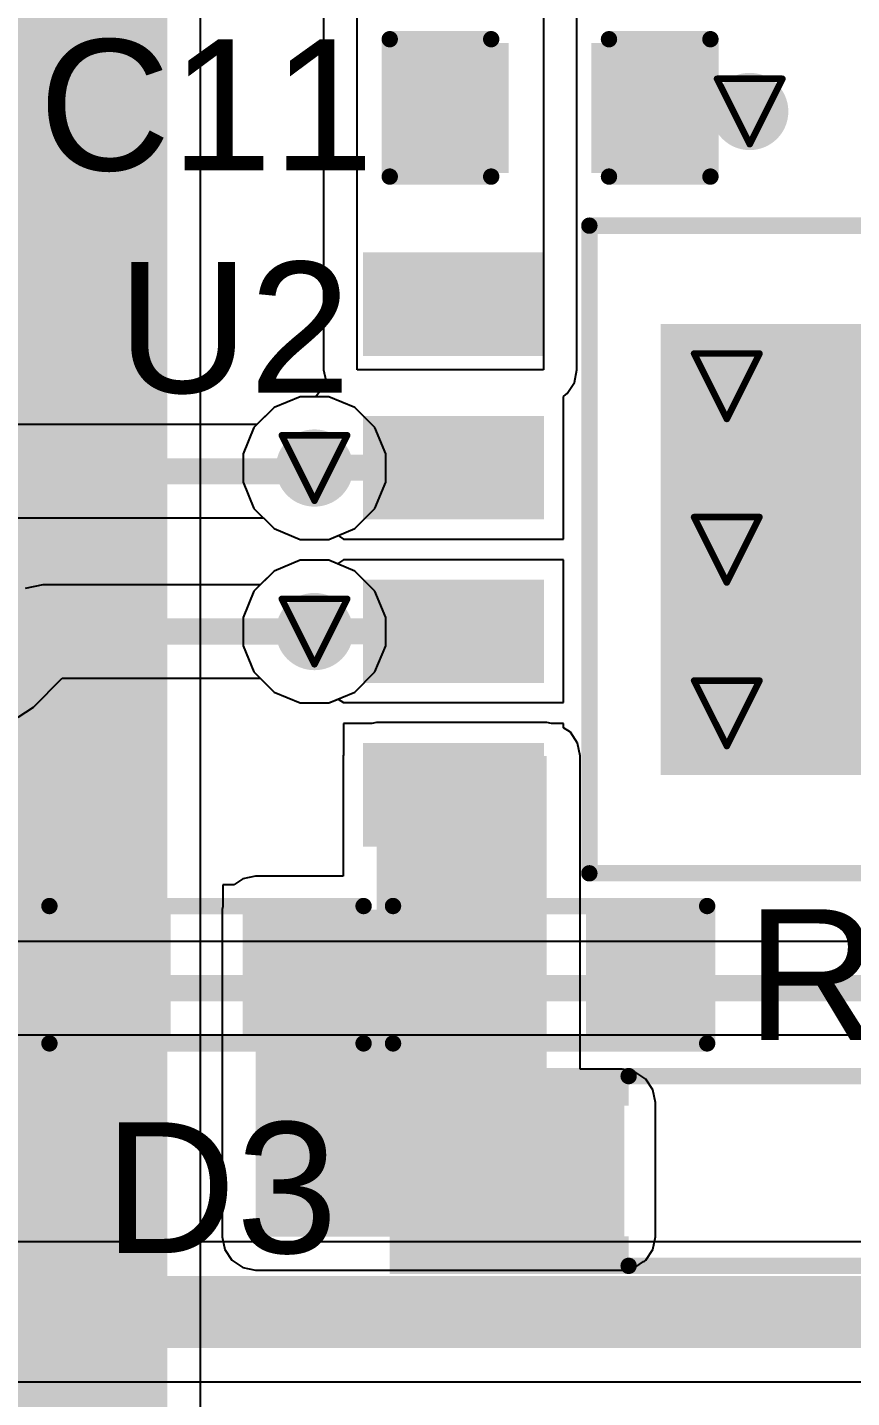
# Model space of a CAD drawing. Header units: inches. Extents: x -89 to 406, y -87 to 102.
# Drawn here: x -18.81 to -12.42, y -54.26 to -43.62 of the extents above; entities that cross this region are included whole.
import ezdxf

# ---------------------------------------------------------------- set-up
doc = ezdxf.new("R2010")
doc.units = ezdxf.units.IN
for name, color, linetype in [('Board_Outline', 56, 'Continuous'), ('Bottom Layer', 5, 'Continuous'), ('Drill Drawing', 1, 'Continuous'), ('Top Layer', 1, 'Continuous'), ('Top Overlay', 2, 'Continuous'), ('Top Paste', 8, 'Continuous'), ('Top Solder', 216, 'Continuous'), ('Via Holes', 16, 'Continuous')]:
    doc.layers.add(name, color=color, linetype=linetype)
doc.styles.add('Arial', font='', dxfattribs={"height": 0.2})
doc.styles.get('Arial').set_extended_font_data('Arial')

msp = doc.modelspace()

# ---------------------------------------------------------------- hatches: boundary and pattern name
at = {"layer": 'Bottom Layer'}
h = msp.add_hatch(color=5, dxfattribs=at)
edge = h.paths.add_edge_path()
edge.add_arc((-13.208, -44.2722), 0.2999994, 0, 360)
h = msp.add_hatch(color=5, dxfattribs=at)
edge = h.paths.add_edge_path()
edge.add_arc((-13.3858, -46.4058), 0.2999994, 0, 360)
h = msp.add_hatch(color=5, dxfattribs=at)
edge = h.paths.add_edge_path()
edge.add_arc((-16.5862, -47.0408), 0.2999994, 0, 360)
h = msp.add_hatch(color=5, dxfattribs=at)
edge = h.paths.add_edge_path()
edge.add_arc((-13.3858, -47.6758), 0.2999994, 0, 360)
h = msp.add_hatch(color=5, dxfattribs=at)
edge = h.paths.add_edge_path()
edge.add_arc((-16.5862, -48.31079999999999), 0.2999994, 0, 360)
h = msp.add_hatch(color=5, dxfattribs=at)
edge = h.paths.add_edge_path()
edge.add_arc((-13.3858, -48.9458), 0.2999994, 0, 360)
at = {"layer": 'Top Layer'}
for points in [[(-20.0406, -57.04839999999999), (-17.7292, -57.04839999999999), (-17.7292, -38.78579999999999), (-20.0406, -38.78579999999999)], [(-15.9004, -44.68889969999999), (-15.9004, -43.7998997), (-15.1384, -43.7998997), (-15.1384, -44.68889969999999)], [(-14.3764, -44.68889969999999), (-14.3764, -43.7998997), (-13.6144, -43.7998997), (-13.6144, -44.68889969999999)], [(-14.90690059, -46.06839909999999), (-16.10690073, -46.06839909999999), (-16.10690073, -45.4684003), (-14.90690059, -45.4684003)], [(-11.39839986, -49.32340021), (-13.79840014, -49.32340021), (-13.79840014, -46.02339919), (-11.39839986, -46.02339919)], [(-14.90690059, -47.3383991), (-16.10690073, -47.3383991), (-16.10690073, -46.7384003), (-14.90690059, -46.7384003)], [(-14.90690059, -48.6083991), (-16.10690073, -48.6083991), (-16.10690073, -48.0084003), (-14.90690059, -48.0084003)], [(-14.90690059, -49.8783991), (-16.10690073, -49.8783991), (-16.10690073, -49.2784003), (-14.90690059, -49.2784003)], [(-16.1036, -53.0098), (-14.7828, -53.0098), (-14.7828, -49.276), (-16.1036, -49.276)], [(-17.8054, -50.5308997), (-17.8054, -51.41989969999999), (-18.5674, -51.41989969999999), (-18.5674, -50.5308997)], [(-17.0434, -53.0098), (-14.7828, -53.0098), (-14.7828, -50.4698), (-17.0434, -50.4698)], [(-16.2814, -50.5308997), (-16.2814, -51.41989969999999), (-17.0434, -51.41989969999999), (-17.0434, -50.5308997)], [(-15.9004, -51.41989969999999), (-15.9004, -50.5308997), (-15.1384, -50.5308997), (-15.1384, -51.41989969999999)], [(-14.3764, -51.41989969999999), (-14.3764, -50.5308997), (-13.6144, -50.5308997), (-13.6144, -51.41989969999999)], [(-17.0434, -53.0098), (-14.1986, -53.0098), (-14.1986, -51.9684), (-17.0434, -51.9684)], [(-15.23240032, -52.94940007), (-15.23240032, -52.04939933), (-14.28239968, -52.04939933), (-14.28239968, -52.94940007)]]:
    msp.add_hatch(color=1, dxfattribs=at).paths.add_polyline_path(points)
h = msp.add_hatch(color=1, dxfattribs=at)
edge = h.paths.add_edge_path()
edge.add_arc((-13.208, -44.2722), 0.2999994, 0, 360)
h = msp.add_hatch(color=1, dxfattribs=at)
edge = h.paths.add_edge_path()
edge.add_arc((-13.3858, -46.4058), 0.2999994, 0, 360)
h = msp.add_hatch(color=1, dxfattribs=at)
edge = h.paths.add_edge_path()
edge.add_arc((-16.5862, -47.0408), 0.2999994, 0, 360)
h = msp.add_hatch(color=1, dxfattribs=at)
edge = h.paths.add_edge_path()
edge.add_arc((-13.3858, -47.6758), 0.2999994, 0, 360)
h = msp.add_hatch(color=1, dxfattribs=at)
edge = h.paths.add_edge_path()
edge.add_arc((-16.5862, -48.31079999999999), 0.2999994, 0, 360)
h = msp.add_hatch(color=1, dxfattribs=at)
edge = h.paths.add_edge_path()
edge.add_arc((-13.3858, -48.9458), 0.2999994, 0, 360)
at = {"layer": 'Top Overlay'}
for points in [[(-14.1475841, -51.69940638), (-16.00177902, -51.69940638), (-16.00177902, -51.99140478), (-14.1475841, -51.99140478)], [(-15.30136132, -51.71202509999999), (-16.0009586, -51.71202509999999), (-16.0009586, -53.2868251), (-15.30136132, -53.2868251)], [(-14.1475841, -53.00738446), (-16.00177902, -53.00738446), (-16.00177902, -53.29938286), (-14.1475841, -53.29938286)]]:
    msp.add_hatch(color=2, dxfattribs=at).paths.add_polyline_path(points)
at = {"layer": 'Top Paste'}
for points in [[(-15.9004, -44.68889969999999), (-15.9004, -43.7998997), (-15.1384, -43.7998997), (-15.1384, -44.68889969999999)], [(-14.3764, -44.68889969999999), (-14.3764, -43.7998997), (-13.6144, -43.7998997), (-13.6144, -44.68889969999999)], [(-14.90690059, -46.06839909999999), (-16.10690073, -46.06839909999999), (-16.10690073, -45.4684003), (-14.90690059, -45.4684003)], [(-11.39839986, -49.32340021), (-13.79840014, -49.32340021), (-13.79840014, -46.02339919), (-11.39839986, -46.02339919)], [(-14.90690059, -47.3383991), (-16.10690073, -47.3383991), (-16.10690073, -46.7384003), (-14.90690059, -46.7384003)], [(-14.90690059, -48.6083991), (-16.10690073, -48.6083991), (-16.10690073, -48.0084003), (-14.90690059, -48.0084003)], [(-14.90690059, -49.8783991), (-16.10690073, -49.8783991), (-16.10690073, -49.2784003), (-14.90690059, -49.2784003)], [(-17.8054, -50.5308997), (-17.8054, -51.41989969999999), (-18.5674, -51.41989969999999), (-18.5674, -50.5308997)], [(-16.2814, -50.5308997), (-16.2814, -51.41989969999999), (-17.0434, -51.41989969999999), (-17.0434, -50.5308997)], [(-15.9004, -51.41989969999999), (-15.9004, -50.5308997), (-15.1384, -50.5308997), (-15.1384, -51.41989969999999)], [(-14.3764, -51.41989969999999), (-14.3764, -50.5308997), (-13.6144, -50.5308997), (-13.6144, -51.41989969999999)], [(-15.23240032, -52.94940007), (-15.23240032, -52.04939933), (-14.28239968, -52.04939933), (-14.28239968, -52.94940007)]]:
    msp.add_hatch(color=8, dxfattribs=at).paths.add_polyline_path(points)
at = {"layer": 'Top Solder'}
for points in [[(-15.96039988, -44.74889958), (-15.96039988, -43.73989982), (-15.07840012, -43.73989982), (-15.07840012, -44.74889958)], [(-14.43639988, -44.74889958), (-14.43639988, -43.73989982), (-13.55440012, -43.73989982), (-13.55440012, -44.74889958)], [(-14.80530059, -46.1699991), (-16.20850073, -46.1699991), (-16.20850073, -45.36680029999999), (-14.80530059, -45.36680029999999)], [(-11.29679986, -49.42500021), (-13.90000014, -49.42500021), (-13.90000014, -45.92179918999999), (-11.29679986, -45.92179918999999)], [(-14.80530059, -47.43999909999999), (-16.20850073, -47.43999909999999), (-16.20850073, -46.6368003), (-14.80530059, -46.6368003)], [(-14.80530059, -48.7099991), (-16.20850073, -48.7099991), (-16.20850073, -47.9068003), (-14.80530059, -47.9068003)], [(-14.80530059, -49.9799991), (-16.20850073, -49.9799991), (-16.20850073, -49.1768003), (-14.80530059, -49.1768003)], [(-17.7038, -50.42929969999999), (-17.7038, -51.52149969999999), (-18.669, -51.52149969999999), (-18.669, -50.42929969999999)], [(-16.1798, -50.42929969999999), (-16.1798, -51.52149969999999), (-17.145, -51.52149969999999), (-17.145, -50.42929969999999)], [(-16.002, -51.52149969999999), (-16.002, -50.42929969999999), (-15.0368, -50.42929969999999), (-15.0368, -51.52149969999999)], [(-14.478, -51.52149969999999), (-14.478, -50.42929969999999), (-13.5128, -50.42929969999999), (-13.5128, -51.52149969999999)], [(-15.33400032, -53.05100007), (-15.33400032, -51.94779933), (-14.18079968, -51.94779933), (-14.18079968, -53.05100007)]]:
    msp.add_hatch(color=216, dxfattribs=at).paths.add_polyline_path(points)
at = {"layer": 'Via Holes'}
h = msp.add_hatch(color=7, dxfattribs=at)
edge = h.paths.add_edge_path()
edge.add_arc((-13.208, -44.2722), 0.1499997, 0, 360)
h = msp.add_hatch(color=7, dxfattribs=at)
edge = h.paths.add_edge_path()
edge.add_arc((-13.3858, -46.4058), 0.1499997, 0, 360)
h = msp.add_hatch(color=7, dxfattribs=at)
edge = h.paths.add_edge_path()
edge.add_arc((-16.5862, -47.0408), 0.1499997, 0, 360)
h = msp.add_hatch(color=7, dxfattribs=at)
edge = h.paths.add_edge_path()
edge.add_arc((-13.3858, -47.6758), 0.1499997, 0, 360)
h = msp.add_hatch(color=7, dxfattribs=at)
edge = h.paths.add_edge_path()
edge.add_arc((-16.5862, -48.31079999999999), 0.1499997, 0, 360)
h = msp.add_hatch(color=7, dxfattribs=at)
edge = h.paths.add_edge_path()
edge.add_arc((-13.3858, -48.9458), 0.1499997, 0, 360)

# ---------------------------------------------------------------- linework, layer by layer
at = {"layer": 'Board_Outline'}
msp.add_lwpolyline([(87.3125, 0, 0.254, 0.254, 1), (-87.3125, 0, 0.254, 0.254, 1)], format="xyseb", close=True, dxfattribs=at)
at = {"layer": 'Bottom Layer'}
for p, q in [((-16.6963979, -46.4868006), (-16.90001446, -46.57114129999999)), ((-16.4760021, -46.4868006), (-16.6963979, -46.4868006)), ((-16.27238554, -46.57114129999999), (-16.4760021, -46.4868006)), ((-16.90001446, -46.57114129999999), (-17.03250594, -46.70363277999999)), ((-16.1165413, -46.72698554), (-16.27238554, -46.57114129999999)), ((-17.03250594, -46.70363277999999), (-22.03269406, -46.70363277999999)), ((-16.0322006, -46.9306021), (-16.1165413, -46.72698554)), ((-16.0322006, -47.15099789999999), (-16.0322006, -46.9306021)), ((-16.1165413, -47.35461445999999), (-16.0322006, -47.15099789999999)), ((-22.03269406, -47.42876722), (-16.98170594, -47.42876722)), ((-16.98170594, -47.42876722), (-16.90001446, -47.5104587)), ((-16.27238554, -47.5104587), (-16.1165413, -47.35461445999999)), ((-16.90001446, -47.5104587), (-16.6963979, -47.59479939999999)), ((-16.4760021, -47.59479939999999), (-16.27238554, -47.5104587)), ((-16.6963979, -47.59479939999999), (-16.4760021, -47.59479939999999)), ((-16.6963979, -47.7568006), (-16.90001446, -47.8411413)), ((-16.4760021, -47.7568006), (-16.6963979, -47.7568006)), ((-16.27238554, -47.8411413), (-16.4760021, -47.7568006)), ((-16.90001446, -47.8411413), (-17.00710594, -47.94823278)), ((-16.1165413, -47.99698554), (-16.27238554, -47.8411413)), ((-18.6944, -47.94823024), (-18.8331475, -47.97583242)), ((-18.6943873, -47.94823278), (-18.6944, -47.94823024)), ((-17.00710594, -47.94823278), (-18.6943873, -47.94823278)), ((-16.0322006, -48.2006021), (-16.1165413, -47.99698554)), ((-16.0322006, -48.4209979), (-16.0322006, -48.2006021)), ((-16.1165413, -48.62461446), (-16.0322006, -48.4209979)), ((-18.7682251, -48.8973749), (-18.54421996, -48.67336722)), ((-18.54421996, -48.67336722), (-17.00710594, -48.67336722)), ((-17.00710594, -48.67336722), (-16.90001446, -48.7804587)), ((-16.27238554, -48.7804587), (-16.1165413, -48.62461446)), ((-16.90001446, -48.7804587), (-16.6963979, -48.8647994)), ((-16.4760021, -48.8647994), (-16.27238554, -48.7804587)), ((-18.8858525, -48.97596758), (-18.7682251, -48.8973749)), ((-16.6963979, -48.8647994), (-16.4760021, -48.8647994)), ((-8.96398258, -50.71683278), (-23.60749406, -50.71683278)), ((-23.60749406, -51.44196722), (-8.8138127, -51.44196722)), ((-9.928067519999999, -53.05015044), (-31.75333248, -53.05015044)), ((-31.9786, -54.13784956), (-9.7028, -54.13784956))]:
    msp.add_line(p, q, dxfattribs=at)
for points in [[(-22.4536, -47.06619999999999, 0.2032, 0.2032, 0), (-16.6116, -47.06619999999999, 0.2032, 0.2032, 0)], [(-16.6116, -47.06619999999999, 0.2032, 0.2032, 0), (-16.5862, -47.0408, 0.2032, 0.2032, 0)], [(-19.0246, -48.641, 0.2032, 0.2032, 0), (-18.6944, -48.31079999999999, 0.2032, 0.2032, 0)], [(-18.6944, -48.31079999999999, 0.2032, 0.2032, 0), (-16.5862, -48.31079999999999, 0.2032, 0.2032, 0)], [(-24.0284, -51.0794, 0.2032, 0.2032, 0), (-8.813799999999999, -51.0794, 0.2032, 0.2032, 0)], [(-31.9786, -53.59399999999999, 0.5588, 0.5588, 0), (-9.7028, -53.59399999999999, 0.5588, 0.5588, 0)]]:
    msp.add_lwpolyline(points, format="xyseb", dxfattribs=at)
for points in [[(-16.6624, -47.06619999999999, 0.1016, 0.1016, 1), (-16.5608, -47.06619999999999, 0.1016, 0.1016, 1)], [(-16.6624, -47.06619999999999, 0.1016, 0.1016, 1), (-16.5608, -47.06619999999999, 0.1016, 0.1016, 1)], [(-16.637, -47.0408, 0.1016, 0.1016, 1), (-16.5354, -47.0408, 0.1016, 0.1016, 1)], [(-18.7452, -48.31079999999999, 0.1016, 0.1016, 1), (-18.6436, -48.31079999999999, 0.1016, 0.1016, 1)], [(-18.7452, -48.31079999999999, 0.1016, 0.1016, 1), (-18.6436, -48.31079999999999, 0.1016, 0.1016, 1)], [(-16.637, -48.31079999999999, 0.1016, 0.1016, 1), (-16.5354, -48.31079999999999, 0.1016, 0.1016, 1)]]:
    msp.add_lwpolyline(points, format="xyseb", close=True, dxfattribs=at)
at = {"layer": 'Drill Drawing'}
for points in [[(-13.462, -44.0182, 0.0508, 0.0508, 0), (-12.954, -44.0182, 0.0508, 0.0508, 0)], [(-13.462, -44.0182, 0.0508, 0.0508, 0), (-13.208, -44.5262, 0.0508, 0.0508, 0)], [(-13.208, -44.5262, 0.0508, 0.0508, 0), (-12.954, -44.0182, 0.0508, 0.0508, 0)], [(-13.6398, -46.15179999999999, 0.0508, 0.0508, 0), (-13.1318, -46.15179999999999, 0.0508, 0.0508, 0)], [(-13.6398, -46.15179999999999, 0.0508, 0.0508, 0), (-13.3858, -46.6598, 0.0508, 0.0508, 0)], [(-13.3858, -46.6598, 0.0508, 0.0508, 0), (-13.1318, -46.15179999999999, 0.0508, 0.0508, 0)], [(-16.8402, -46.7868, 0.0508, 0.0508, 0), (-16.3322, -46.7868, 0.0508, 0.0508, 0)], [(-16.8402, -46.7868, 0.0508, 0.0508, 0), (-16.5862, -47.2948, 0.0508, 0.0508, 0)], [(-16.5862, -47.2948, 0.0508, 0.0508, 0), (-16.3322, -46.7868, 0.0508, 0.0508, 0)], [(-13.6398, -47.4218, 0.0508, 0.0508, 0), (-13.1318, -47.4218, 0.0508, 0.0508, 0)], [(-13.6398, -47.4218, 0.0508, 0.0508, 0), (-13.3858, -47.9298, 0.0508, 0.0508, 0)], [(-13.3858, -47.9298, 0.0508, 0.0508, 0), (-13.1318, -47.4218, 0.0508, 0.0508, 0)], [(-16.8402, -48.0568, 0.0508, 0.0508, 0), (-16.3322, -48.0568, 0.0508, 0.0508, 0)], [(-16.8402, -48.0568, 0.0508, 0.0508, 0), (-16.5862, -48.5648, 0.0508, 0.0508, 0)], [(-16.5862, -48.5648, 0.0508, 0.0508, 0), (-16.3322, -48.0568, 0.0508, 0.0508, 0)], [(-13.6398, -48.6918, 0.0508, 0.0508, 0), (-13.1318, -48.6918, 0.0508, 0.0508, 0)], [(-13.6398, -48.6918, 0.0508, 0.0508, 0), (-13.3858, -49.1998, 0.0508, 0.0508, 0)], [(-13.3858, -49.1998, 0.0508, 0.0508, 0), (-13.1318, -48.6918, 0.0508, 0.0508, 0)]]:
    msp.add_lwpolyline(points, format="xyseb", dxfattribs=at)
for points in [[(-13.4747, -44.0182, 0.0254, 0.0254, 1), (-13.4493, -44.0182, 0.0254, 0.0254, 1)], [(-13.4747, -44.0182, 0.0254, 0.0254, 1), (-13.4493, -44.0182, 0.0254, 0.0254, 1)], [(-12.9667, -44.0182, 0.0254, 0.0254, 1), (-12.9413, -44.0182, 0.0254, 0.0254, 1)], [(-12.9667, -44.0182, 0.0254, 0.0254, 1), (-12.9413, -44.0182, 0.0254, 0.0254, 1)], [(-13.2207, -44.5262, 0.0254, 0.0254, 1), (-13.1953, -44.5262, 0.0254, 0.0254, 1)], [(-13.2207, -44.5262, 0.0254, 0.0254, 1), (-13.1953, -44.5262, 0.0254, 0.0254, 1)], [(-13.6525, -46.15179999999999, 0.0254, 0.0254, 1), (-13.6271, -46.15179999999999, 0.0254, 0.0254, 1)], [(-13.6525, -46.15179999999999, 0.0254, 0.0254, 1), (-13.6271, -46.15179999999999, 0.0254, 0.0254, 1)], [(-13.1445, -46.15179999999999, 0.0254, 0.0254, 1), (-13.1191, -46.15179999999999, 0.0254, 0.0254, 1)], [(-13.1445, -46.15179999999999, 0.0254, 0.0254, 1), (-13.1191, -46.15179999999999, 0.0254, 0.0254, 1)], [(-13.3985, -46.6598, 0.0254, 0.0254, 1), (-13.3731, -46.6598, 0.0254, 0.0254, 1)], [(-13.3985, -46.6598, 0.0254, 0.0254, 1), (-13.3731, -46.6598, 0.0254, 0.0254, 1)], [(-16.8529, -46.7868, 0.0254, 0.0254, 1), (-16.8275, -46.7868, 0.0254, 0.0254, 1)], [(-16.8529, -46.7868, 0.0254, 0.0254, 1), (-16.8275, -46.7868, 0.0254, 0.0254, 1)], [(-16.3449, -46.7868, 0.0254, 0.0254, 1), (-16.3195, -46.7868, 0.0254, 0.0254, 1)], [(-16.3449, -46.7868, 0.0254, 0.0254, 1), (-16.3195, -46.7868, 0.0254, 0.0254, 1)], [(-16.5989, -47.2948, 0.0254, 0.0254, 1), (-16.5735, -47.2948, 0.0254, 0.0254, 1)], [(-16.5989, -47.2948, 0.0254, 0.0254, 1), (-16.5735, -47.2948, 0.0254, 0.0254, 1)], [(-13.6525, -47.4218, 0.0254, 0.0254, 1), (-13.6271, -47.4218, 0.0254, 0.0254, 1)], [(-13.6525, -47.4218, 0.0254, 0.0254, 1), (-13.6271, -47.4218, 0.0254, 0.0254, 1)], [(-13.1445, -47.4218, 0.0254, 0.0254, 1), (-13.1191, -47.4218, 0.0254, 0.0254, 1)], [(-13.1445, -47.4218, 0.0254, 0.0254, 1), (-13.1191, -47.4218, 0.0254, 0.0254, 1)], [(-13.3985, -47.9298, 0.0254, 0.0254, 1), (-13.3731, -47.9298, 0.0254, 0.0254, 1)], [(-13.3985, -47.9298, 0.0254, 0.0254, 1), (-13.3731, -47.9298, 0.0254, 0.0254, 1)], [(-16.8529, -48.0568, 0.0254, 0.0254, 1), (-16.8275, -48.0568, 0.0254, 0.0254, 1)], [(-16.8529, -48.0568, 0.0254, 0.0254, 1), (-16.8275, -48.0568, 0.0254, 0.0254, 1)], [(-16.3449, -48.0568, 0.0254, 0.0254, 1), (-16.3195, -48.0568, 0.0254, 0.0254, 1)], [(-16.3449, -48.0568, 0.0254, 0.0254, 1), (-16.3195, -48.0568, 0.0254, 0.0254, 1)], [(-16.5989, -48.5648, 0.0254, 0.0254, 1), (-16.5735, -48.5648, 0.0254, 0.0254, 1)], [(-16.5989, -48.5648, 0.0254, 0.0254, 1), (-16.5735, -48.5648, 0.0254, 0.0254, 1)], [(-13.6525, -48.6918, 0.0254, 0.0254, 1), (-13.6271, -48.6918, 0.0254, 0.0254, 1)], [(-13.6525, -48.6918, 0.0254, 0.0254, 1), (-13.6271, -48.6918, 0.0254, 0.0254, 1)], [(-13.1445, -48.6918, 0.0254, 0.0254, 1), (-13.1191, -48.6918, 0.0254, 0.0254, 1)], [(-13.1445, -48.6918, 0.0254, 0.0254, 1), (-13.1191, -48.6918, 0.0254, 0.0254, 1)], [(-13.3985, -49.1998, 0.0254, 0.0254, 1), (-13.3731, -49.1998, 0.0254, 0.0254, 1)], [(-13.3985, -49.1998, 0.0254, 0.0254, 1), (-13.3731, -49.1998, 0.0254, 0.0254, 1)]]:
    msp.add_lwpolyline(points, format="xyseb", close=True, dxfattribs=at)
at = {"layer": 'Top Layer'}
for p, q in [((-17.47022414, -54.70662414), (-17.47022414, -38.78579999999999)), ((-16.51497586, -41.86216418), (-16.51497586, -46.2788)), ((-16.256, -46.2788), (-16.256, -41.86216418)), ((-14.8082, -43.2308), (-14.8082, -46.2788)), ((-14.54922414, -46.2788), (-14.54922414, -43.48977585999999)), ((-16.51497586, -46.2788), (-16.49886464, -46.35979806)), ((-14.8082, -46.2788), (-16.256, -46.2788)), ((-14.56893708, -46.37790572), (-14.54922414, -46.2788)), ((-16.49886464, -46.35979806), (-16.51870712, -46.40982082)), ((-14.62507362, -46.46192638), (-14.56893708, -46.37790572)), ((-16.6963979, -46.4868006), (-16.90001446, -46.57114129999999)), ((-16.57524498, -46.4868006), (-16.6963979, -46.4868006)), ((-16.51870712, -46.40982082), (-16.57524498, -46.4868006)), ((-14.65290186, -46.48440538), (-14.65289932, -46.48440284)), ((-14.65290186, -47.59239909999999), (-14.65290186, -46.48440538)), ((-14.65289932, -46.48440284), (-14.65289678, -46.48440284)), ((-14.65289678, -46.48440284), (-14.63507106, -46.47000104)), ((-14.63507106, -46.47000104), (-14.62507362, -46.46192638)), ((-16.90001446, -46.57114129999999), (-17.0558587, -46.72698554)), ((-17.0558587, -46.72698554), (-17.1401994, -46.9306021)), ((-17.1401994, -46.9306021), (-17.1401994, -47.15099789999999)), ((-17.1401994, -47.15099789999999), (-17.0558587, -47.35461445999999)), ((-17.0558587, -47.35461445999999), (-16.90001446, -47.5104587)), ((-16.90001446, -47.5104587), (-16.6963979, -47.59479939999999)), ((-16.6963979, -47.59479939999999), (-16.4760021, -47.59479939999999)), ((-16.4760021, -47.59479939999999), (-16.40273072, -47.56444893999999)), ((-16.40273072, -47.56444893999999), (-16.36089946, -47.59240164)), ((-16.36089946, -47.59240164), (-16.36089946, -47.59239909999999)), ((-16.36089946, -47.59239909999999), (-14.65290186, -47.59239909999999)), ((-16.6963979, -47.7568006), (-16.90001446, -47.8411413)), ((-16.4760021, -47.7568006), (-16.6963979, -47.7568006)), ((-16.40716556, -47.7853121), (-16.4760021, -47.7568006)), ((-16.36089946, -47.75439776), (-16.40716556, -47.7853121)), ((-16.36089946, -47.7544003), (-16.36089946, -47.75439776)), ((-14.65290186, -47.7544003), (-16.36089946, -47.7544003)), ((-14.65290186, -48.8623991), (-14.65290186, -47.7544003)), ((-16.90001446, -47.8411413), (-17.0558587, -47.99698554)), ((-17.0558587, -47.99698554), (-17.1401994, -48.2006021)), ((-17.1401994, -48.2006021), (-17.1401994, -48.4209979)), ((-17.1401994, -48.4209979), (-17.0558587, -48.62461446)), ((-17.0558587, -48.62461446), (-16.90001446, -48.7804587)), ((-16.90001446, -48.7804587), (-16.6963979, -48.8647994)), ((-16.4760021, -48.8647994), (-16.40273072, -48.83444893999999)), ((-16.40273072, -48.83444893999999), (-16.36089946, -48.86240164)), ((-16.6963979, -48.8647994), (-16.4760021, -48.8647994)), ((-16.36089946, -48.86240164), (-16.36089946, -48.8623991)), ((-16.36089946, -48.8623991), (-14.65290186, -48.8623991)), ((-16.140684, -49.0244003), (-16.36089946, -49.0244003)), ((-16.36089946, -49.0244003), (-16.36089946, -49.26757228)), ((-16.1036, -49.01702414), (-16.140684, -49.0244003)), ((-14.7828, -49.01702414), (-16.1036, -49.01702414)), ((-14.745716, -49.0244003), (-14.7828, -49.01702414)), ((-14.65290186, -49.0244003), (-14.745716, -49.0244003)), ((-14.65290186, -49.05731108), (-14.65290186, -49.0244003)), ((-14.59967616, -49.09287616), (-14.65290186, -49.05731108)), ((-14.54353708, -49.17689428), (-14.59967616, -49.09287616)), ((-14.52382414, -49.276), (-14.54353708, -49.17689428)), ((-16.36089946, -49.26757228), (-16.36257586, -49.276)), ((-16.36257586, -49.276), (-16.36257586, -50.21082414)), ((-14.52382414, -50.4698), (-14.52382414, -49.276)), ((-17.0434, -50.21082414), (-17.14250572, -50.23053708)), ((-16.36257586, -50.21082414), (-17.0434, -50.21082414)), ((-17.21189344, -50.27689969999999), (-17.2974, -50.27689969999999)), ((-17.2974, -50.27689969999999), (-17.2974, -50.44478354)), ((-17.14250572, -50.23053708), (-17.21189344, -50.27689969999999)), ((-17.2974, -50.44478354), (-17.30237586, -50.4698)), ((-17.30237586, -50.4698), (-17.30237586, -51.9684)), ((-14.52382414, -51.70942414), (-14.52382414, -50.4698)), ((-14.1986, -51.70942414), (-14.52382414, -51.70942414)), ((-14.09949428, -51.72913707999999), (-14.1986, -51.70942414)), ((-14.01547616, -51.78527616), (-14.09949428, -51.72913707999999)), ((-13.95933708, -51.86929427999999), (-14.01547616, -51.78527616)), ((-13.93962414, -51.9684), (-13.95933708, -51.86929427999999)), ((-17.30237586, -51.9684), (-17.30237586, -53.0098)), ((-13.93962414, -53.0098), (-13.93962414, -51.9684)), ((-17.30237586, -53.0098), (-17.28266292, -53.10890572)), ((-13.95933708, -53.10890572), (-13.93962414, -53.0098)), ((-17.28266292, -53.10890572), (-17.22652384, -53.19292384)), ((-17.22652384, -53.19292384), (-17.14250572, -53.24906292)), ((-14.02839968, -53.20155984), (-14.01547616, -53.19292384)), ((-14.01547616, -53.19292384), (-13.95933708, -53.10890572)), ((-17.14250572, -53.24906292), (-17.0434, -53.26877586)), ((-17.0434, -53.26877586), (-14.1986, -53.26877586)), ((-14.1986, -53.26877586), (-14.09949428, -53.24906292)), ((-14.09949428, -53.24906292), (-14.03115304, -53.2033988)), ((-14.03115304, -53.2033988), (-14.02839968, -53.2033988)), ((-14.02839968, -53.2033988), (-14.02839968, -53.20155984))]:
    msp.add_line(p, q, dxfattribs=at)
for points in [[(-16.5862, -47.0408, 0.2032, 0.2032, 0), (-16.5837997, -47.0383997, 0.2032, 0.2032, 0)], [(-16.5837997, -47.0383997, 0.2032, 0.2032, 0), (-15.50690066, -47.0383997, 0.2032, 0.2032, 0)], [(-16.5837997, -48.3083997, 0.2032, 0.2032, 0), (-15.50690066, -48.3083997, 0.2032, 0.2032, 0)]]:
    msp.add_lwpolyline(points, format="xyseb", dxfattribs=at)
for points in [[(-16.637, -47.0408, 0.1016, 0.1016, 1), (-16.5354, -47.0408, 0.1016, 0.1016, 1)], [(-16.6345997, -47.0383997, 0.1016, 0.1016, 1), (-16.5329997, -47.0383997, 0.1016, 0.1016, 1)], [(-16.6345997, -47.0383997, 0.1016, 0.1016, 1), (-16.5329997, -47.0383997, 0.1016, 0.1016, 1)], [(-15.55770066, -47.0383997, 0.1016, 0.1016, 1), (-15.45610066, -47.0383997, 0.1016, 0.1016, 1)], [(-16.6345997, -48.3083997, 0.1016, 0.1016, 1), (-16.5329997, -48.3083997, 0.1016, 0.1016, 1)], [(-15.55770066, -48.3083997, 0.1016, 0.1016, 1), (-15.45610066, -48.3083997, 0.1016, 0.1016, 1)]]:
    msp.add_lwpolyline(points, format="xyseb", close=True, dxfattribs=at)
at = {"layer": 'Top Overlay'}
for points in [[(-16.002, -43.7109997, 0.127, 0.127, 0), (-15.2146, -43.7109997, 0.127, 0.127, 0)], [(-16.002, -44.7777997, 0.127, 0.127, 0), (-16.002, -43.7109997, 0.127, 0.127, 0)], [(-14.3002, -43.7109997, 0.127, 0.127, 0), (-13.5128, -43.7109997, 0.127, 0.127, 0)], [(-13.5128, -44.7777997, 0.127, 0.127, 0), (-13.5128, -43.7109997, 0.127, 0.127, 0)], [(-16.002, -44.7777997, 0.127, 0.127, 0), (-15.2146, -44.7777997, 0.127, 0.127, 0)], [(-14.3002, -44.7777997, 0.127, 0.127, 0), (-13.5128, -44.7777997, 0.127, 0.127, 0)], [(-14.4526, -45.1587997, 0.127, 0.127, 0), (-10.6934, -45.1587997, 0.127, 0.127, 0)], [(-14.4526, -50.1879997, 0.127, 0.127, 0), (-14.4526, -45.1587997, 0.127, 0.127, 0)], [(-14.4526, -50.1879997, 0.127, 0.127, 0), (-10.6934, -50.1879997, 0.127, 0.127, 0)], [(-18.6436, -50.4419997, 0.127, 0.127, 0), (-16.2052, -50.4419997, 0.127, 0.127, 0)], [(-18.6436, -51.5087997, 0.127, 0.127, 0), (-18.6436, -50.4419997, 0.127, 0.127, 0)], [(-16.2052, -51.5087997, 0.127, 0.127, 0), (-16.2052, -50.4419997, 0.127, 0.127, 0)], [(-15.9766, -51.5087997, 0.127, 0.127, 0), (-15.9766, -50.4419997, 0.127, 0.127, 0)], [(-15.9766, -50.4419997, 0.127, 0.127, 0), (-13.5382, -50.4419997, 0.127, 0.127, 0)], [(-13.5382, -51.5087997, 0.127, 0.127, 0), (-13.5382, -50.4419997, 0.127, 0.127, 0)], [(-18.6436, -51.5087997, 0.127, 0.127, 0), (-16.2052, -51.5087997, 0.127, 0.127, 0)], [(-15.9766, -51.5087997, 0.127, 0.127, 0), (-13.5382, -51.5087997, 0.127, 0.127, 0)], [(-14.14759934, -51.7627997, 0.127, 0.127, 0), (-11.81079934, -51.7627997, 0.127, 0.127, 0)], [(-14.14759934, -53.2359997, 0.127, 0.127, 0), (-11.81079934, -53.2359997, 0.127, 0.127, 0)]]:
    msp.add_lwpolyline(points, format="xyseb", dxfattribs=at)
for points in [[(-16.03375, -43.7109997, 0.0635, 0.0635, 1), (-15.97025, -43.7109997, 0.0635, 0.0635, 1)], [(-16.03375, -43.7109997, 0.0635, 0.0635, 1), (-15.97025, -43.7109997, 0.0635, 0.0635, 1)], [(-15.24635, -43.7109997, 0.0635, 0.0635, 1), (-15.18285, -43.7109997, 0.0635, 0.0635, 1)], [(-14.33195, -43.7109997, 0.0635, 0.0635, 1), (-14.26845, -43.7109997, 0.0635, 0.0635, 1)], [(-13.54455, -43.7109997, 0.0635, 0.0635, 1), (-13.48105, -43.7109997, 0.0635, 0.0635, 1)], [(-13.54455, -43.7109997, 0.0635, 0.0635, 1), (-13.48105, -43.7109997, 0.0635, 0.0635, 1)], [(-16.03375, -44.7777997, 0.0635, 0.0635, 1), (-15.97025, -44.7777997, 0.0635, 0.0635, 1)], [(-16.03375, -44.7777997, 0.0635, 0.0635, 1), (-15.97025, -44.7777997, 0.0635, 0.0635, 1)], [(-15.24635, -44.7777997, 0.0635, 0.0635, 1), (-15.18285, -44.7777997, 0.0635, 0.0635, 1)], [(-14.33195, -44.7777997, 0.0635, 0.0635, 1), (-14.26845, -44.7777997, 0.0635, 0.0635, 1)], [(-13.54455, -44.7777997, 0.0635, 0.0635, 1), (-13.48105, -44.7777997, 0.0635, 0.0635, 1)], [(-13.54455, -44.7777997, 0.0635, 0.0635, 1), (-13.48105, -44.7777997, 0.0635, 0.0635, 1)], [(-14.48435, -45.1587997, 0.0635, 0.0635, 1), (-14.42085, -45.1587997, 0.0635, 0.0635, 1)], [(-14.48435, -45.1587997, 0.0635, 0.0635, 1), (-14.42085, -45.1587997, 0.0635, 0.0635, 1)], [(-14.48435, -50.1879997, 0.0635, 0.0635, 1), (-14.42085, -50.1879997, 0.0635, 0.0635, 1)], [(-14.48435, -50.1879997, 0.0635, 0.0635, 1), (-14.42085, -50.1879997, 0.0635, 0.0635, 1)], [(-18.67535, -50.4419997, 0.0635, 0.0635, 1), (-18.61185, -50.4419997, 0.0635, 0.0635, 1)], [(-18.67535, -50.4419997, 0.0635, 0.0635, 1), (-18.61185, -50.4419997, 0.0635, 0.0635, 1)], [(-16.23695, -50.4419997, 0.0635, 0.0635, 1), (-16.17345, -50.4419997, 0.0635, 0.0635, 1)], [(-16.23695, -50.4419997, 0.0635, 0.0635, 1), (-16.17345, -50.4419997, 0.0635, 0.0635, 1)], [(-16.00835, -50.4419997, 0.0635, 0.0635, 1), (-15.94485, -50.4419997, 0.0635, 0.0635, 1)], [(-16.00835, -50.4419997, 0.0635, 0.0635, 1), (-15.94485, -50.4419997, 0.0635, 0.0635, 1)], [(-13.56995, -50.4419997, 0.0635, 0.0635, 1), (-13.50645, -50.4419997, 0.0635, 0.0635, 1)], [(-13.56995, -50.4419997, 0.0635, 0.0635, 1), (-13.50645, -50.4419997, 0.0635, 0.0635, 1)], [(-18.67535, -51.5087997, 0.0635, 0.0635, 1), (-18.61185, -51.5087997, 0.0635, 0.0635, 1)], [(-18.67535, -51.5087997, 0.0635, 0.0635, 1), (-18.61185, -51.5087997, 0.0635, 0.0635, 1)], [(-16.23695, -51.5087997, 0.0635, 0.0635, 1), (-16.17345, -51.5087997, 0.0635, 0.0635, 1)], [(-16.23695, -51.5087997, 0.0635, 0.0635, 1), (-16.17345, -51.5087997, 0.0635, 0.0635, 1)], [(-16.00835, -51.5087997, 0.0635, 0.0635, 1), (-15.94485, -51.5087997, 0.0635, 0.0635, 1)], [(-16.00835, -51.5087997, 0.0635, 0.0635, 1), (-15.94485, -51.5087997, 0.0635, 0.0635, 1)], [(-13.56995, -51.5087997, 0.0635, 0.0635, 1), (-13.50645, -51.5087997, 0.0635, 0.0635, 1)], [(-13.56995, -51.5087997, 0.0635, 0.0635, 1), (-13.50645, -51.5087997, 0.0635, 0.0635, 1)], [(-14.17934934, -51.7627997, 0.0635, 0.0635, 1), (-14.11584934, -51.7627997, 0.0635, 0.0635, 1)], [(-14.17934934, -53.2359997, 0.0635, 0.0635, 1), (-14.11584934, -53.2359997, 0.0635, 0.0635, 1)]]:
    msp.add_lwpolyline(points, format="xyseb", close=True, dxfattribs=at)

# ---------------------------------------------------------------- texts
at = {"layer": 'Top Overlay', "style": 'Arial'}
for s, p in [('C11', (-18.72791022, -44.7292349)), ('U2', (-18.1183915, -46.4564349)), ('R10', (-13.23298852, -51.48323459999999)), ('D3', (-18.2199915, -53.1366349))]:
    msp.add_text(s, height=1.016, dxfattribs=at).set_placement(p)

doc.saveas('drawing.dxf')
